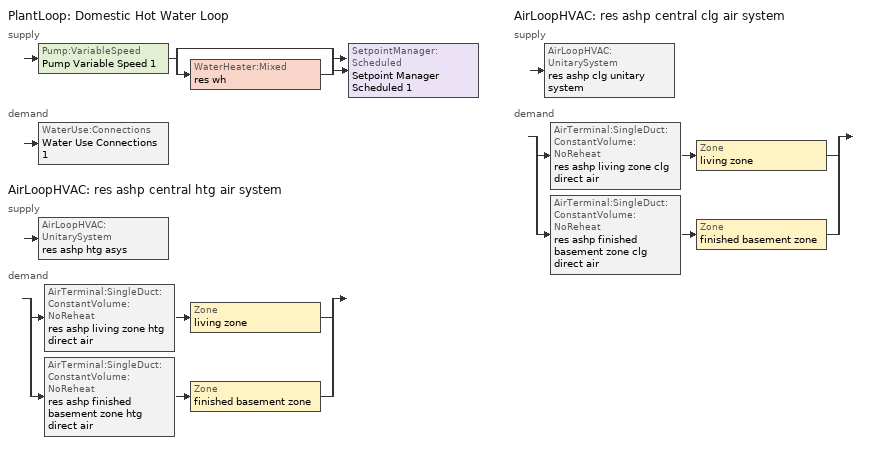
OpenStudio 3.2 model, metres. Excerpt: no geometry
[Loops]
PlantLoop 'Domestic Hot Water Loop'
 supply: Pump:VariableSpeed 'Pump Variable Speed 1' > split
  | bypass
  | WaterHeater:Mixed 'res wh'
  join > SetpointManager:Scheduled 'Setpoint Manager Scheduled 1'
 demand: WaterUse:Connections 'Water Use Connections 1'
AirLoopHVAC 'res ashp central htg air system'
 supply: AirLoopHVAC:UnitarySystem 'res ashp htg asys'
 demand: split
  | AirTerminal:SingleDuct:ConstantVolume:NoReheat 'res ashp living zone htg direct air' > Zone 'living zone'
  | AirTerminal:SingleDuct:ConstantVolume:NoReheat 'res ashp finished basement zone htg direct air' > Zone 'finished basement zone'
AirLoopHVAC 'res ashp central clg air system'
 supply: AirLoopHVAC:UnitarySystem 'res ashp clg unitary system'
 demand: split
  | AirTerminal:SingleDuct:ConstantVolume:NoReheat 'res ashp living zone clg direct air' > Zone 'living zone'
  | AirTerminal:SingleDuct:ConstantVolume:NoReheat 'res ashp finished basement zone clg direct air' > Zone 'finished basement zone'
[Sizing:Zone] Zone Cooling Design Supply Air Temperature Input Method=SupplyAirTemperature; Zone Cooling Design Supply Air Temperature {C}=14; Zone Cooling Design Supply Air Temperature Difference {deltaC}=11.11; Zone Heating Design Supply Air Temperature Input Method=SupplyAirTemperature; Zone Heating Design Supply Air Temperature {C}=40; Zone Heating Design Supply Air Temperature Difference {deltaC}=11.11; Zone Cooling Design Supply Air Humidity Ratio {kg-H2O/kg-air}=0.0085; Zone Heating Design Supply Air Humidity Ratio {kg-H2O/kg-air}=0.008; Cooling Design Air Flow Method=DesignDay; Heating Design Air Flow Method=DesignDay; Account for Dedicated Outdoor Air System=No; Dedicated Outdoor Air System Control Strategy=NeutralSupplyAir; Dedicated Outdoor Air Low Setpoint Temperature for Design {C}=autosize; Dedicated Outdoor Air High Setpoint Temperature for Design {C}=autosize
living zone; finished basement zone
[Zone equipment]
living zone: res ashp living zone htg direct air, res ashp living zone clg direct air
finished basement zone: res ashp finished basement zone htg direct air, res ashp finished basement zone clg direct air
[PlantLoop]
Domestic Hot Water Loop: Glycol Concentration=0; Maximum Loop Flow Rate {m3/s}=0.01; Plant Loop Volume {m3}=0.003; Load Distribution Scheme=Optimal
[Sizing:Plant]
Domestic Hot Water Loop: Loop Type=Heating; Design Loop Exit Temperature {C}=52.6667; Loop Design Temperature Difference {deltaC}=5.55556; Sizing Option=NonCoincident; Zone Timesteps in Averaging Window=1; Coincident Sizing Factor Mode=None
[Pump:VariableSpeed]
Pump Variable Speed 1: Rated Flow Rate {m3/s}=0.01; Rated Pump Head {Pa}=1; Rated Power Consumption {W}=0; Motor Efficiency=1; Fraction of Motor Inefficiencies to Fluid Stream=0; Coefficient 1 of the Part Load Performance Curve=0; Coefficient 2 of the Part Load Performance Curve=1; Coefficient 3 of the Part Load Performance Curve=0; Coefficient 4 of the Part Load Performance Curve=0; Pump Control Type=Intermittent; Skin Loss Radiative Fraction=0.5; Design Power Sizing Method=PowerPerFlowPerPressure; Design Electric Power per Unit Flow Rate {W/(m3/s)}=348701.1; Design Shaft Power per Unit Flow Rate per Unit Head {W-s/m3-Pa}=1.28205; Design Minimum Flow Rate Fraction=0
[SetpointManager:Scheduled]
Setpoint Manager Scheduled 1: Control Variable=Temperature; Schedule=dhw temp
[WaterHeater:Mixed]
res wh: Tank Volume {m3}=0.143846; Setpoint Temperature Schedule=WH Setpoint Temp; Deadband Temperature Difference {deltaC}=2; Maximum Temperature Limit {C}=99; Heater Control Type=Cycle; Heater Maximum Capacity {W}=11722.8; Heater Minimum Capacity {W}=0; Heater Fuel Type=NaturalGas; Heater Thermal Efficiency=0.773298; Off Cycle Parasitic Fuel Consumption Rate {W}=0; Off Cycle Parasitic Fuel Type=Electricity; Off Cycle Parasitic Heat Fraction to Tank=0; On Cycle Parasitic Fuel Consumption Rate {W}=0; On Cycle Parasitic Fuel Type=Electricity; On Cycle Parasitic Heat Fraction to Tank=0; Ambient Temperature Indicator=ThermalZone; Ambient Temperature Thermal Zone=finished basement zone; Off Cycle Loss Coefficient to Ambient Temperature {W/K}=4.15693; Off Cycle Loss Fraction to Thermal Zone=0.64; On Cycle Loss Coefficient to Ambient Temperature {W/K}=4.15693; On Cycle Loss Fraction to Thermal Zone=1; Use Side Effectiveness=1; Source Side Effectiveness=1; Use Side Design Flow Rate {m3/s}=autosize; Source Side Design Flow Rate {m3/s}=autosize; Indirect Water Heating Recovery Time {hr}=1.5; Source Side Flow Control Mode=IndirectHeatPrimarySetpoint
[WaterHeater:Sizing]
res wh: Design Mode=PeakDraw; Time Storage Can Meet Peak Draw {hr}=0.538503; Time for Tank Recovery {hr}=0; Nominal Tank Volume for Autosizing Plant Connections {m3}=1
[WaterUse:Connections]
Water Use Connections 1: Drain Water Heat Exchanger Type=None; Drain Water Heat Exchanger Destination=Plant; Water Use Equipment Name 1=res shower; Water Use Equipment Name 2=res sink; Water Use Equipment Name 3=res bath; Water Use Equipment Name 4=res shower dist; Water Use Equipment Name 5=res sink dist; Water Use Equipment Name 6=res bath dist; Water Use Equipment Name 7=res dw; Water Use Equipment Name 8=res cw
[WaterUse:Equipment:Definition]
Name | Peak Flow Rate {m3/s} | Target Temperature Schedule
res shower | 0.0176332 | fixtures temperature schedule
res sink | 0.0157378 | fixtures temperature schedule
res bath | 0.00441644 | fixtures temperature schedule
res shower dist; res sink dist; res bath dist | 0 | fixtures temperature schedule
res dw | 0.00104011 | res dw temperature schedule
res cw | 0.00629939 | res cw temperature schedule
[OtherEquipment:Definition] Design Level Calculation Method=EquipmentLevel; Fraction Radiant=0; Fraction Lost=0
Name | Design Level {W} | Fraction Latent
res shower | 507081 | 0.487197
res sink | 158036 | 0.312221
res bath | 65146.3 | 0
[Coil:Heating:DX:MultiSpeed]
res ashp htg coil: Availability Schedule=Always On Discrete; Minimum Outdoor Dry-Bulb Temperature for Compressor Operation {C}=-17.7778; Crankcase Heater Capacity {W}=20; Maximum Outdoor Dry-Bulb Temperature for Crankcase Heater Operation {C}=12.7778; Defrost Energy Input Ratio Function of Temperature Curve=DefrostEIR; Maximum Outdoor Dry-Bulb Temperature for Defrost Operation {C}=4.44444; Defrost Strategy=ReverseCycle; Defrost Control=Timed; Defrost Time Period Fraction=0.058333; Resistive Defrost Heater Capacity {W}=autosize; Apply Part Load Fraction to Speeds Greater than 1=No; Fuel Type=Electricity; Region number for Calculating HSPF=4
[Coil:Heating:Electric]
res ashp supp heater: Availability Schedule=Always On Discrete; Efficiency=1; Nominal Capacity {W}=14653.6
[Fan:OnOff] Availability Schedule=Always On Discrete; Fan Total Efficiency=0.75; Pressure Rise {Pa}=476.748; Maximum Flow Rate {m3/s}=autosize; Motor Efficiency=1; Motor In Airstream Fraction=1
Name | Fan Power Ratio Function of Speed Ratio Curve | Fan Efficiency Ratio Function of Speed Ratio Curve
res ashp htg supply fan | res ashp fan power curve | res ashp fan eff curve
res ashp clg supply fan | res ashp fan power curve 1 | res ashp fan eff curve 1
[UnitarySystemPerformance:Multispeed] Single Mode Operation=No
Name | Heating Speed Supply Air Flow Ratio 1 | Cooling Speed Supply Air Flow Ratio 1 | Heating Speed Supply Air Flow Ratio 2 | Cooling Speed Supply Air Flow Ratio 2 | Heating Speed Supply Air Flow Ratio 3 | Cooling Speed Supply Air Flow Ratio 3 | Heating Speed Supply Air Flow Ratio 4 | Cooling Speed Supply Air Flow Ratio 4
Unitary System Performance Multispeed 1 | 0.74 | 1e-09 | 0.92 | 1e-09 | 1 | 1e-09 | 1.22 | 1e-09
Unitary System Performance Multispeed 2 | 1e-09 | 0.7 | 1e-09 | 0.9 | 1e-09 | 1 | 1e-09 | 1.26
[AirLoopHVAC:UnitarySystem] Control Type=Load; Controlling Zone or Thermostat Location=living zone; Dehumidification Control Type=None; Availability Schedule=Always On Discrete; Fan Placement=BlowThrough; Supply Air Fan Operating Mode Schedule=Always Off Discrete; DX Heating Coil Sizing Ratio=1; Use DOAS DX Cooling Coil=No; DOAS DX Cooling Coil Leaving Minimum Air Temperature {C}=2; Latent Load Control=SensibleOnlyLoadControl; Supply Air Flow Rate During Cooling Operation {m3/s}=Autosize; Supply Air Flow Rate During Heating Operation {m3/s}=Autosize; Supply Air Flow Rate When No Cooling or Heating is Required {m3/s}=0; Maximum Supply Air Temperature {C}=76.6667; Maximum Outdoor Dry-Bulb Temperature for Supplemental Heater Operation {C}=4.44444; Maximum Cycling Rate {cycles/hr}=2.5; Heat Pump Time Constant {s}=60; Fraction of On-Cycle Power Use=0.01; Heat Pump Fan Delay Time {s}=60; Ancilliary On-Cycle Electric Power {W}=0; Ancilliary Off-Cycle Electric Power {W}=0
Name | Supply Fan | Heating Coil | Supplemental Heating Coil | Design Specification Multispeed Object | Cooling Coil
res ashp htg asys | res ashp htg supply fan | res ashp htg coil | res ashp supp heater | Unitary System Performance Multispeed 1
res ashp clg unitary system | res ashp clg supply fan |  |  | Unitary System Performance Multispeed 2 | res ashp clg coil
[AirLoopHVAC] Availability Schedule=Always On Discrete; Design Supply Air Flow Rate {m3/s}=autosize; Design Return Air Flow Fraction of Supply Air Flow=1
res ashp central htg air system; res ashp central clg air system
[Sizing:System] Type of Load to Size On=Sensible; Design Outdoor Air Flow Rate {m3/s}=Autosize; Central Heating Maximum System Air Flow Ratio=0.3; Preheat Design Temperature {C}=7; Preheat Design Humidity Ratio {kg-H2O/kg-Air}=0.008; Precool Design Temperature {C}=12.8; Precool Design Humidity Ratio {kg-H2O/kg-Air}=0.008; Central Cooling Design Supply Air Temperature {C}=12.8; Central Heating Design Supply Air Temperature {C}=16.7; Sizing Option=NonCoincident; 100% Outdoor Air in Cooling=Yes; 100% Outdoor Air in Heating=Yes; Central Cooling Design Supply Air Humidity Ratio {kg-H2O/kg-Air}=0.0085; Central Heating Design Supply Air Humidity Ratio {kg-H2O/kg-Air}=0.008; Cooling Design Air Flow Method=DesignDay; Cooling Design Air Flow Rate {m3/s}=0; Heating Design Air Flow Method=DesignDay; Heating Design Air Flow Rate {m3/s}=0; System Outdoor Air Method=ZoneSum; Zone Maximum Outdoor Air Fraction=1; Cooling Supply Air Flow Rate Per Floor Area {m3/s-m2}=0.00996765; Cooling Fraction of Autosized Cooling Supply Air Flow Rate=1; Cooling Supply Air Flow Rate Per Unit Cooling Capacity {m3/s-W}=3.94755e-05; Heating Supply Air Flow Rate Per Floor Area {m3/s-m2}=0.00996765; Heating Fraction of Autosized Heating Supply Air Flow Rate=1; Heating Fraction of Autosized Cooling Supply Air Flow Rate=1; Heating Supply Air Flow Rate Per Unit Heating Capacity {m3/s-W}=3.15882e-05; Cooling Design Capacity Method=CoolingDesignCapacity; Cooling Design Capacity {W}=autosize; Cooling Design Capacity Per Floor Area {W/m2}=234.7; Fraction of Autosized Cooling Design Capacity=1; Heating Design Capacity Method=HeatingDesignCapacity; Heating Design Capacity {W}=autosize; Heating Design Capacity Per Floor Area {W/m2}=157; Fraction of Autosized Heating Design Capacity=1; Central Cooling Capacity Control Method=OnOff
res ashp central htg air system; res ashp central clg air system
[AirTerminal:SingleDuct:ConstantVolume:NoReheat] Availability Schedule=Always On Discrete; Maximum Air Flow Rate {m3/s}=AutoSize
res ashp living zone htg direct air; res ashp finished basement zone htg direct air; res ashp living zone clg direct air; res ashp finished basement zone clg direct air
[Coil:Cooling:DX:MultiSpeed:StageData] Gross Rated Total Cooling Capacity {W}=17584.3; Rated Air Flow Rate {m3/s}=autosize; Rated Evaporator Fan Power Per Volume Flow Rate {W/(m3/s)}=773.3; Nominal Time for Condensate Removal to Begin {s}=1000; Ratio of Initial Moisture Evaporation Rate and Steady State Latent Capacity=1.5; Maximum Cycling Rate {cycles/hr}=3; Latent Capacity Time Constant {s}=45; Rated Waste Heat Fraction of Power Input=0.2; Waste Heat Function of Temperature Curve=ConstantBiquadratic 1; Evaporative Condenser Effectiveness=0.9; Evaporative Condenser Air Flow Rate {m3/s}=autosize; Rated Evaporative Condenser Pump Power Consumption {W}=autosize
Name | Gross Rated Sensible Heat Ratio | Gross Rated Cooling COP {W/W} | Total Cooling Capacity Function of Temperature Curve | Total Cooling Capacity Function of Flow Fraction Curve | Energy Input Ratio Function of Temperature Curve | Energy Input Ratio Function of Flow Fraction Curve | Part Load Fraction Correlation Curve
Coil Cooling DX Multi Speed Stage Data 1 | 0.842823 | 5.64793 | Cool-Cap-fT1 | Cool-Cap-fFF1 | Cool-EIR-fT1 | Cool-EIR-fFF1 | Cool-PLF-fPLR1
Coil Cooling DX Multi Speed Stage Data 2 | 0.793487 | 5.43631 | Cool-Cap-fT2 | Cool-Cap-fFF2 | Cool-EIR-fT2 | Cool-EIR-fFF2 | Cool-PLF-fPLR2
Coil Cooling DX Multi Speed Stage Data 3 | 0.703903 | 4.5685 | Cool-Cap-fT3 | Cool-Cap-fFF3 | Cool-EIR-fT3 | Cool-EIR-fFF3 | Cool-PLF-fPLR3
Coil Cooling DX Multi Speed Stage Data 4 | 0.720492 | 4.12589 | Cool-Cap-fT4 | Cool-Cap-fFF4 | Cool-EIR-fT4 | Cool-EIR-fFF4 | Cool-PLF-fPLR4
[Coil:Cooling:DX:MultiSpeed]
res ashp clg coil: Condenser Type=AirCooled; Minimum Outdoor Dry-Bulb Temperature for Compressor Operation {C}=-25; Apply Part Load Fraction to Speeds Greater than 1=No; Apply Latent Degradation to Speeds Greater than 1=No; Crankcase Heater Capacity {W}=0; Maximum Outdoor Dry-Bulb Temperature for Crankcase Heater Operation {C}=10; Basin Heater Capacity {W/K}=0; Basin Heater Setpoint Temperature {C}=2; Fuel Type=Electricity; Stage 1=Coil Cooling DX Multi Speed Stage Data 1; Stage 2=Coil Cooling DX Multi Speed Stage Data 2; Stage 3=Coil Cooling DX Multi Speed Stage Data 3; Stage 4=Coil Cooling DX Multi Speed Stage Data 4
[ElectricEquipment:Definition] Design Level Calculation Method=EquipmentLevel
Name | Design Level {W} | Fraction Latent | Fraction Radiant | Fraction Lost
res dw | 136388 | 0.15 | 0.36 | 0.25
res cw | 70491.5 | 0 | 0.48 | 0.2
[EnergyManagementSystem:Sensor]
Name | Output Variable or Output Meter Index Key | Output Variable or Output Meter
res_ceil_fan_tin_sensor; res_af_1_tin_s | living zone | Zone Mean Air Temperature
res_af_1_tt_s | living zone | Zone Outdoor Air Drybulb Temperature
res_ds_res_ashp_central_clg_air_system_fan_rtf_s | res ashp clg supply fan | Fan Runtime Fraction
res_ds_res_ashp_central_htg_air_system_fan_rtf_s | res ashp htg supply fan | Fan Runtime Fraction
res_ds_res_ashp_central_clg_air_system_win_s; res_ds_res_ashp_central_htg_air_system_win_s | living zone | Zone Mean Air Humidity Ratio
[EnergyManagementSystem:Program]
res_infil_1_program: Set p_m = 0.14; Set p_s = 0.22; Set s_m = 270; Set s_s = 370; Set z_m = 9.99744; Set z_s = 6.4486261680000005; Set f_t = (((s_m/z_m)^p_m)*((z_s/s_s)^p_s)); Set Tdiff = res_af_1_tin_s-res_af_1_tt_s; Set dT = @Abs Tdiff; Set c = 0.0676; Set Cs = 0.0875; Set Cw = 0.1284; Set n = 0.67; Set sft = (f_t*0.7000000000000001); Set temp1 = ((c*Cw)*((sft*res_af_vw_s)^(2*n)))^2; Set Qn = (((c*Cs*(dT^n))^2)+temp1)^0.5; Set Tdiff = res_af_1_tin_s-res_af_1_tt_s; Set dT = @Abs Tdiff; Set QWHV = res_infil_1_wh_sch_s*0.0302; Set Qrange = res_infil_1_range_sch_s*0.0472; Set Qdryer = res_infil_1_dryer_sch_s*0.0472; Set Qbath = res_infil_1_bath_sch_s*0.0472; Set QhpwhOut = 0; Set QhpwhIn = 0; Set QductsOut = 0; Set QductsIn = 0; Set QductsOut = QductsOut+res_ds_res_ashp_central_clg_air_system_lk_ret_fan_equiv; Set QductsIn = QductsIn+res_ds_res_ashp_central_clg_air_system_lk_sup_fan_equiv; Set QductsOut = QductsOut+res_ds_res_ashp_central_htg_air_system_lk_ret_fan_equiv; Set QductsIn = QductsIn+res_ds_res_ashp_central_htg_air_system_lk_sup_fan_equiv; Set Qout = QWHV+Qrange+Qbath+Qdryer+QhpwhOut+QductsOut; Set Qin = QhpwhIn+QductsIn; Set Qu = (@Abs (Qout-Qin)); Set Qb = (@Min Qout Qin); Set faneff_wh = 0.9438948864000002; Set res_infil_1_house_fan_act = (QWHV*300)/faneff_wh*1; Set faneff_sp = 0.4719474432000001; Set res_infil_1_range_fan_act = (Qrange*300)/faneff_sp; Set res_infil_1_bath_fan_act = (Qbath*300)/faneff_sp; Set Q_acctd_for_elsewhere = QhpwhOut+QhpwhIn+QductsOut+QductsIn; Set res_infil_1_flow_act = (((Qu^2)+(Qn^2))^0.5)-Q_acctd_for_elsewhere; Set res_infil_1_flow_act = (@Max res_infil_1_flow_act 0)
[EnergyManagementSystem:ProgramCallingManager]
res ceil fan program calling manager: BeginTimestepBeforePredictor; res_ceil_fan_schedule_program
res af_1 program calling manager: BeginTimestepBeforePredictor; res_infil_1_program; res_nv_1_program
res ds res ashp central clg air system program calling manager: EndOfSystemTimestepAfterHVACReporting; res_ds_res_ashp_central_clg_air_system_program
res ds res ashp central htg air system program calling manager: EndOfSystemTimestepAfterHVACReporting; res_ds_res_ashp_central_htg_air_system_program
[AirLoopHVAC:ReturnPlenum]
Name | ThermalZone
res ashp central clg air system return plenum | res ds res ashp central clg air system ret air zone
res ashp central htg air system return plenum | res ds res ashp central htg air system ret air zone
[EnergyManagementSystem:Subroutine]
res_ds_res_ashp_central_clg_air_system_lk_subrout: Set f_sup = 0.1499250749250749; Set f_ret = 0.0750749250749251; Set f_OA = 0.0748501498501498; Set oafrate = f_OA * res_ds_res_ashp_central_clg_air_system_AhVfr; Set suplkfrate = f_sup * res_ds_res_ashp_central_clg_air_system_AhVfr; Set retlkfrate = f_ret * res_ds_res_ashp_central_clg_air_system_AhVfr; Set res_ds_res_ashp_central_clg_air_system_AhToLiv = (@Abs (suplkfrate-retlkfrate-oafrate)); Set res_ds_res_ashp_central_clg_air_system_LivToAh = 0; Set res_ds_res_ashp_central_clg_air_system_lk_sup_fan_equiv = 0; Set res_ds_res_ashp_central_clg_air_system_lk_ret_fan_equiv = oafrate; If res_ds_res_ashp_central_clg_air_system_AhMfr>0; Set h_SA=(@HFnTdbW res_ds_res_ashp_central_clg_air_system_AhTt res_ds_res_ashp_central_clg_air_system_AhWt); Set h_AHZ=(@HFnTdbW res_ds_res_ashp_central_clg_air_system_AhT res_ds_res_ashp_central_clg_air_system_AhW); Set h_RA=(@HFnTdbW res_ds_res_ashp_central_clg_air_system_RaT res_ds_res_ashp_central_clg_air_system_RaW); Set h_fg=(@HfgAirFnWTdb res_ds_res_ashp_central_clg_air_system_AhWt res_ds_res_ashp_central_clg_air_system_AhTt); Set SALkQtot=f_sup*res_ds_res_ashp_central_clg_air_system_AhMfr*(h_RA-h_SA); Set temp1=h_fg*(res_ds_res_ashp_central_clg_air_system_RaW-res_ds_res_ashp_central_clg_air_system_AhWt); Set res_ds_res_ashp_central_clg_air_system_SupLatLkToLv = f_sup*res_ds_res_ashp_central_clg_air_system_AhMfr*temp1; Set res_ds_res_ashp_central_clg_air_system_SupSLkToLv = SALkQtot-res_ds_res_ashp_central_clg_air_system_SupLatLkToLv; Set eTm=(res_ds_res_ashp_central_clg_air_system_FanRtf/(res_ds_res_ashp_central_clg_air_system_AhMfr*1006.0))*213.889; Set eTm=0-eTm; Set temp4=res_ds_res_ashp_central_clg_air_system_AhT; Set tsup=temp4+((res_ds_res_ashp_central_clg_air_system_AhTt-res_ds_res_ashp_central_clg_air_system_AhT)*(@Exp eTm)); Set temp5=tsup-res_ds_res_ashp_central_clg_air_system_AhTt; Set res_ds_res_ashp_central_clg_air_system_SupDCnToLv = res_ds_res_ashp_central_clg_air_system_AhMfr*1006.0*temp5; Set res_ds_res_ashp_central_clg_air_system_SupDCnToAh = 0-res_ds_res_ashp_central_clg_air_system_SupDCnToLv; Set eTm=(res_ds_res_ashp_central_clg_air_system_FanRtf/(res_ds_res_ashp_central_clg_air_system_AhMfr*1006.0))*158.436; Set eTm=0-eTm; Set temp6=res_ds_res_ashp_central_clg_air_system_AhT; Set tret=temp6+((res_ds_res_ashp_central_clg_air_system_RaT-res_ds_res_ashp_central_clg_air_system_AhT)*(@Exp eTm)); Set temp7=tret-res_ds_res_ashp_central_clg_air_system_RaT; Set res_ds_res_ashp_central_clg_air_system_RetDCnToPl=res_ds_res_ashp_central_clg_air_system_AhMfr*1006.0*temp7; Set res_ds_res_ashp_central_clg_air_system_RetDCnToAh=0-res_ds_res_ashp_central_clg_air_system_RetDCnToPl; Set res_ds_res_ashp_central_clg_air_system_RetLatLk=0; Set temp2=(res_ds_res_ashp_central_clg_air_system_AhT-res_ds_res_ashp_central_clg_air_system_RaT); Set res_ds_res_ashp_central_clg_air_system_RetSLk=f_ret*res_ds_res_ashp_central_clg_air_system_AhMfr*1006.0*temp2; Set QtLkToAHZn=f_sup*res_ds_res_ashp_central_clg_air_system_AhMfr*(h_SA-h_AHZ); Set temp3=(res_ds_res_ashp_central_clg_air_system_AhWt-res_ds_res_ashp_central_clg_air_system_AhW); Set res_ds_res_ashp_central_clg_air_system_SupLatLkToAh=f_sup*res_ds_res_ashp_central_clg_air_system_AhMfr*h_fg; Set res_ds_res_ashp_central_clg_air_system_SupLatLkToAh=res_ds_res_ashp_central_clg_air_system_SupLatLkToAh*temp3; Set res_ds_res_ashp_central_clg_air_system_SupSLkToAh=QtLkToAHZn-res_ds_res_ashp_central_clg_air_system_SupLatLkToAh; Else; Set res_ds_res_ashp_central_clg_air_system_SupLatLkToLv=0; Set res_ds_res_ashp_central_clg_air_system_SupSLkToLv=0; Set res_ds_res_ashp_central_clg_air_system_SupDCnToLv=0; Set res_ds_res_ashp_central_clg_air_system_SupDCnToAh=0; Set res_ds_res_ashp_central_clg_air_system_RetDCnToPl=0; Set res_ds_res_ashp_central_clg_air_system_RetDCnToAh=0; Set res_ds_res_ashp_central_clg_air_system_RetLatLk=0; Set res_ds_res_ashp_central_clg_air_system_RetSLk=0; Set res_ds_res_ashp_central_clg_air_system_SupLatLkToAh=0; Set res_ds_res_ashp_central_clg_air_system_SupSLkToAh=0; EndIf
res_ds_res_ashp_central_htg_air_system_lk_subrout: Set f_sup = 0.1499250749250749; Set f_ret = 0.0750749250749251; Set f_OA = 0.0748501498501498; Set oafrate = f_OA * res_ds_res_ashp_central_htg_air_system_AhVfr; Set suplkfrate = f_sup * res_ds_res_ashp_central_htg_air_system_AhVfr; Set retlkfrate = f_ret * res_ds_res_ashp_central_htg_air_system_AhVfr; Set res_ds_res_ashp_central_htg_air_system_AhToLiv = (@Abs (suplkfrate-retlkfrate-oafrate)); Set res_ds_res_ashp_central_htg_air_system_LivToAh = 0; Set res_ds_res_ashp_central_htg_air_system_lk_sup_fan_equiv = 0; Set res_ds_res_ashp_central_htg_air_system_lk_ret_fan_equiv = oafrate; If res_ds_res_ashp_central_htg_air_system_AhMfr>0; Set h_SA=(@HFnTdbW res_ds_res_ashp_central_htg_air_system_AhTt res_ds_res_ashp_central_htg_air_system_AhWt); Set h_AHZ=(@HFnTdbW res_ds_res_ashp_central_htg_air_system_AhT res_ds_res_ashp_central_htg_air_system_AhW); Set h_RA=(@HFnTdbW res_ds_res_ashp_central_htg_air_system_RaT res_ds_res_ashp_central_htg_air_system_RaW); Set h_fg=(@HfgAirFnWTdb res_ds_res_ashp_central_htg_air_system_AhWt res_ds_res_ashp_central_htg_air_system_AhTt); Set SALkQtot=f_sup*res_ds_res_ashp_central_htg_air_system_AhMfr*(h_RA-h_SA); Set temp1=h_fg*(res_ds_res_ashp_central_htg_air_system_RaW-res_ds_res_ashp_central_htg_air_system_AhWt); Set res_ds_res_ashp_central_htg_air_system_SupLatLkToLv = f_sup*res_ds_res_ashp_central_htg_air_system_AhMfr*temp1; Set res_ds_res_ashp_central_htg_air_system_SupSLkToLv = SALkQtot-res_ds_res_ashp_central_htg_air_system_SupLatLkToLv; Set eTm=(res_ds_res_ashp_central_htg_air_system_FanRtf/(res_ds_res_ashp_central_htg_air_system_AhMfr*1006.0))*213.889; Set eTm=0-eTm; Set temp4=res_ds_res_ashp_central_htg_air_system_AhT; Set tsup=temp4+((res_ds_res_ashp_central_htg_air_system_AhTt-res_ds_res_ashp_central_htg_air_system_AhT)*(@Exp eTm)); Set temp5=tsup-res_ds_res_ashp_central_htg_air_system_AhTt; Set res_ds_res_ashp_central_htg_air_system_SupDCnToLv = res_ds_res_ashp_central_htg_air_system_AhMfr*1006.0*temp5; Set res_ds_res_ashp_central_htg_air_system_SupDCnToAh = 0-res_ds_res_ashp_central_htg_air_system_SupDCnToLv; Set eTm=(res_ds_res_ashp_central_htg_air_system_FanRtf/(res_ds_res_ashp_central_htg_air_system_AhMfr*1006.0))*158.436; Set eTm=0-eTm; Set temp6=res_ds_res_ashp_central_htg_air_system_AhT; Set tret=temp6+((res_ds_res_ashp_central_htg_air_system_RaT-res_ds_res_ashp_central_htg_air_system_AhT)*(@Exp eTm)); Set temp7=tret-res_ds_res_ashp_central_htg_air_system_RaT; Set res_ds_res_ashp_central_htg_air_system_RetDCnToPl=res_ds_res_ashp_central_htg_air_system_AhMfr*1006.0*temp7; Set res_ds_res_ashp_central_htg_air_system_RetDCnToAh=0-res_ds_res_ashp_central_htg_air_system_RetDCnToPl; Set res_ds_res_ashp_central_htg_air_system_RetLatLk=0; Set temp2=(res_ds_res_ashp_central_htg_air_system_AhT-res_ds_res_ashp_central_htg_air_system_RaT); Set res_ds_res_ashp_central_htg_air_system_RetSLk=f_ret*res_ds_res_ashp_central_htg_air_system_AhMfr*1006.0*temp2; Set QtLkToAHZn=f_sup*res_ds_res_ashp_central_htg_air_system_AhMfr*(h_SA-h_AHZ); Set temp3=(res_ds_res_ashp_central_htg_air_system_AhWt-res_ds_res_ashp_central_htg_air_system_AhW); Set res_ds_res_ashp_central_htg_air_system_SupLatLkToAh=f_sup*res_ds_res_ashp_central_htg_air_system_AhMfr*h_fg; Set res_ds_res_ashp_central_htg_air_system_SupLatLkToAh=res_ds_res_ashp_central_htg_air_system_SupLatLkToAh*temp3; Set res_ds_res_ashp_central_htg_air_system_SupSLkToAh=QtLkToAHZn-res_ds_res_ashp_central_htg_air_system_SupLatLkToAh; Else; Set res_ds_res_ashp_central_htg_air_system_SupLatLkToLv=0; Set res_ds_res_ashp_central_htg_air_system_SupSLkToLv=0; Set res_ds_res_ashp_central_htg_air_system_SupDCnToLv=0; Set res_ds_res_ashp_central_htg_air_system_SupDCnToAh=0; Set res_ds_res_ashp_central_htg_air_system_RetDCnToPl=0; Set res_ds_res_ashp_central_htg_air_system_RetDCnToAh=0; Set res_ds_res_ashp_central_htg_air_system_RetLatLk=0; Set res_ds_res_ashp_central_htg_air_system_RetSLk=0; Set res_ds_res_ashp_central_htg_air_system_SupLatLkToAh=0; Set res_ds_res_ashp_central_htg_air_system_SupSLkToAh=0; EndIf
[Schedule:Constant]
Name | Value
dhw temp; WH Setpoint Temp | 52.6667
fixtures temperature schedule | 43.3333
Always On Discrete | 1
Always Off Discrete | 0
res dw temperature schedule; res cw temperature schedule | 52.666
[Curve:Biquadratic]
Name | Coefficient1 Constant | Coefficient2 x | Coefficient3 x**2 | Coefficient4 y | Coefficient5 y**2 | Coefficient6 x*y | Minimum Value of x | Maximum Value of x | Minimum Value of y | Maximum Value of y
DefrostEIR | 0.1528 | 0 | 0 | 0 | 0 | 0 | -100 | 100 | -100 | 100
ConstantBiquadratic 1 | 1 | 0 | 0 | 0 | 0 | 0 | -100 | 100 | -100 | 100
Cool-Cap-fT1 | 1.71399 | -0.0746168 | 0.00297469 | 0.00577634 | -0.000103131 | -0.000668885 | 13.88 | 23.88 | 18.33 | 51.66
Cool-EIR-fT1 | -0.0459239 | 0.0682909 | -0.00219033 | -0.0172333 | 0.00103872 | -0.000199632 | 13.88 | 23.88 | 18.33 | 51.66
Cool-Cap-fT2 | 1.15286 | -0.0245373 | 0.00176665 | 0.0058603 | -7.72351e-05 | -0.000664725 | 13.88 | 23.88 | 18.33 | 51.66
Cool-EIR-fT2 | 1.70461 | -0.104882 | 0.00218214 | -0.0167285 | 0.000954018 | -0.000126467 | 13.88 | 23.88 | 18.33 | 51.66
Cool-Cap-fT3 | 0.646199 | 0.0213513 | 0.000659103 | 0.00693809 | -6.73781e-05 | -0.000688108 | 13.88 | 23.88 | 18.33 | 51.66
Cool-EIR-fT3 | -0.00625402 | 0.046332 | -0.00142349 | 0.0118726 | 0.000481095 | -0.000516952 | 13.88 | 23.88 | 18.33 | 51.66
Cool-Cap-fT4 | 0.917789 | -0.00603226 | 0.00136327 | 0.00532574 | -5.65811e-05 | -0.000638578 | 13.88 | 23.88 | 18.33 | 51.66
Cool-EIR-fT4 | -0.518433 | 0.0992788 | -0.00276048 | 0.0139882 | 0.000435194 | -0.000557202 | 13.88 | 23.88 | 18.33 | 51.66
[Curve:Quadratic] Coefficient3 x**2=0; Minimum Value of x=0
Name | Coefficient1 Constant | Coefficient2 x | Maximum Value of x | Minimum Curve Output | Maximum Curve Output
Cool-PLF-fPLR1; Cool-PLF-fPLR2; Cool-PLF-fPLR3; Cool-PLF-fPLR4 | 0.75 | 0.25 | 1 | 0.7 | 1
Cool-Cap-fFF1; Cool-EIR-fFF1; Cool-Cap-fFF2; Cool-EIR-fFF2; Cool-Cap-fFF3; Cool-EIR-fFF3; Cool-Cap-fFF4; Cool-EIR-fFF4 | 1 | 0 | 2 | 0 | 2
[Curve:Exponent] Coefficient1 Constant=0; Coefficient2 Constant=1; Coefficient3 Constant=3; Minimum Value of x=-100; Maximum Value of x=100
res ashp fan power curve; res ashp fan power curve 1
[Curve:Cubic] Coefficient1 Constant=0; Coefficient2 x=1; Coefficient3 x**2=0; Coefficient4 x**3=0; Minimum Value of x=0; Maximum Value of x=1; Minimum Curve Output=0.01; Maximum Curve Output=1
res ashp fan eff curve; res ashp fan eff curve 1
